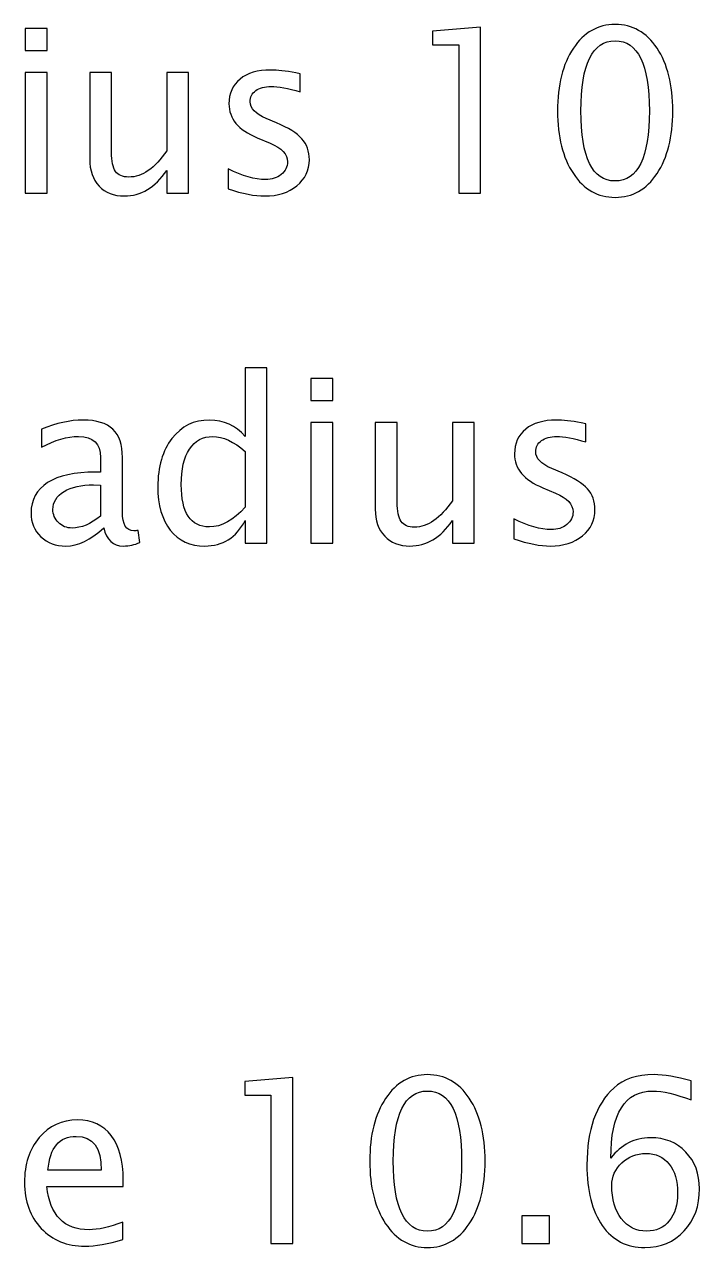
# Model space of a CAD drawing. Header units: centimetres. Extents: x -42.9 to 42.9, y -9 to 28.7.
# Drawn here: x 1.5 to 4.63, y -8.78 to -3.1 of the extents above; entities that cross this region are included whole.
import ezdxf

# ---------------------------------------------------------------- set-up
doc = ezdxf.new("R2010")
doc.units = ezdxf.units.CM
doc.header["$MEASUREMENT"] = 0
doc.layers.add('Layer 1', color=7, linetype='Continuous')

msp = doc.modelspace()

# ---------------------------------------------------------------- linework, layer by layer
at = {"layer": 'Layer 1'}
for points, knots in [([(1.50176, -3.21963), (1.50176, -3.21963), (1.50176, -3.11803), (1.50176, -3.11803), (1.50176, -3.11803), (1.50176, -3.11803), (1.60336, -3.11803), (1.60336, -3.11803), (1.60336, -3.11803), (1.60336, -3.11803), (1.60336, -3.21963), (1.60336, -3.21963), (1.60336, -3.21963), (1.60336, -3.21963), (1.50176, -3.21963), (1.50176, -3.21963)], [0, 0, 0, 0, 0.2, 0.2, 0.2, 0.2, 0.4, 0.4, 0.4, 0.4, 0.6, 0.6, 0.6, 0.6, 1, 1, 1, 1]), ([(3.51453, -3.8832), (3.51453, -3.8832), (3.51453, -3.19423), (3.51453, -3.19423), (3.51453, -3.19423), (3.51453, -3.19423), (3.39282, -3.19423), (3.39282, -3.19423), (3.39282, -3.19423), (3.39282, -3.19423), (3.39282, -3.13073), (3.39282, -3.13073), (3.39282, -3.13073), (3.39282, -3.13073), (3.61613, -3.11168), (3.61613, -3.11168), (3.61613, -3.11168), (3.61613, -3.11168), (3.61613, -3.8832), (3.61613, -3.8832), (3.61613, -3.8832), (3.61613, -3.8832), (3.51453, -3.8832), (3.51453, -3.8832)], [0, 0, 0, 0, 0.1428571, 0.1428571, 0.1428571, 0.1428571, 0.2857143, 0.2857143, 0.2857143, 0.2857143, 0.4285714, 0.4285714, 0.4285714, 0.4285714, 0.5714286, 0.5714286, 0.5714286, 0.5714286, 0.7142857, 0.7142857, 0.7142857, 0.7142857, 1, 1, 1, 1]), ([(4.2409, -3.90225), (4.16065, -3.90225), (4.09591, -3.86538), (4.04688, -3.79183), (4.04688, -3.79183), (3.99766, -3.71828), (3.97314, -3.62126), (3.97314, -3.50061), (3.97314, -3.50061), (3.97314, -3.37996), (3.99766, -3.28295), (4.04688, -3.2094), (4.04688, -3.2094), (4.09591, -3.13584), (4.16065, -3.09898), (4.2409, -3.09898), (4.2409, -3.09898), (4.32151, -3.09898), (4.38625, -3.13567), (4.43528, -3.20904), (4.43528, -3.20904), (4.48414, -3.28242), (4.50866, -3.37961), (4.50866, -3.50061), (4.50866, -3.50061), (4.50866, -3.62126), (4.48414, -3.71828), (4.43528, -3.79183), (4.43528, -3.79183), (4.38625, -3.86538), (4.32151, -3.90225), (4.2409, -3.90225)], [0, 0, 0, 0, 0.1111111, 0.1111111, 0.1111111, 0.1111111, 0.2222222, 0.2222222, 0.2222222, 0.2222222, 0.3333333, 0.3333333, 0.3333333, 0.3333333, 0.4444444, 0.4444444, 0.4444444, 0.4444444, 0.5555556, 0.5555556, 0.5555556, 0.5555556, 0.6666667, 0.6666667, 0.6666667, 0.6666667, 0.7777778, 0.7777778, 0.7777778, 0.7777778, 1, 1, 1, 1]), ([(4.24073, -3.82605), (4.34674, -3.82605), (4.39965, -3.71757), (4.39965, -3.50061), (4.39965, -3.50061), (4.39965, -3.28366), (4.34674, -3.17518), (4.24073, -3.17518), (4.24073, -3.17518), (4.13507, -3.17518), (4.08215, -3.28366), (4.08215, -3.50061), (4.08215, -3.50061), (4.08215, -3.71757), (4.13507, -3.82605), (4.24073, -3.82605)], [0, 0, 0, 0, 0.2, 0.2, 0.2, 0.2, 0.4, 0.4, 0.4, 0.4, 0.6, 0.6, 0.6, 0.6, 1, 1, 1, 1]), ([(1.50176, -3.8832), (1.50176, -3.8832), (1.50176, -3.32229), (1.50176, -3.32229), (1.50176, -3.32229), (1.50176, -3.32229), (1.60336, -3.32229), (1.60336, -3.32229), (1.60336, -3.32229), (1.60336, -3.32229), (1.60336, -3.8832), (1.60336, -3.8832), (1.60336, -3.8832), (1.60336, -3.8832), (1.50176, -3.8832), (1.50176, -3.8832)], [0, 0, 0, 0, 0.2, 0.2, 0.2, 0.2, 0.4, 0.4, 0.4, 0.4, 0.6, 0.6, 0.6, 0.6, 1, 1, 1, 1]), ([(2.15899, -3.8832), (2.15899, -3.8832), (2.15899, -3.77772), (2.15899, -3.77772), (2.15899, -3.77772), (2.10483, -3.85657), (2.03904, -3.8959), (1.96178, -3.8959), (1.96178, -3.8959), (1.91275, -3.8959), (1.87377, -3.88055), (1.84484, -3.84969), (1.84484, -3.84969), (1.81573, -3.81882), (1.80127, -3.77737), (1.80127, -3.72498), (1.80127, -3.72498), (1.80127, -3.72498), (1.80127, -3.32229), (1.80127, -3.32229), (1.80127, -3.32229), (1.80127, -3.32229), (1.90287, -3.32229), (1.90287, -3.32229), (1.90287, -3.32229), (1.90287, -3.32229), (1.90287, -3.69182), (1.90287, -3.69182), (1.90287, -3.69182), (1.90287, -3.73398), (1.90904, -3.76379), (1.92121, -3.78142), (1.92121, -3.78142), (1.93356, -3.79924), (1.95402, -3.80806), (1.98277, -3.80806), (1.98277, -3.80806), (2.04486, -3.80806), (2.10378, -3.76731), (2.15899, -3.68565), (2.15899, -3.68565), (2.15899, -3.68565), (2.15899, -3.32229), (2.15899, -3.32229), (2.15899, -3.32229), (2.15899, -3.32229), (2.26058, -3.32229), (2.26058, -3.32229), (2.26058, -3.32229), (2.26058, -3.32229), (2.26058, -3.8832), (2.26058, -3.8832), (2.26058, -3.8832), (2.26058, -3.8832), (2.15899, -3.8832), (2.15899, -3.8832)], [0, 0, 0, 0, 0.0666667, 0.0666667, 0.0666667, 0.0666667, 0.1333333, 0.1333333, 0.1333333, 0.1333333, 0.2, 0.2, 0.2, 0.2, 0.2666667, 0.2666667, 0.2666667, 0.2666667, 0.3333333, 0.3333333, 0.3333333, 0.3333333, 0.4, 0.4, 0.4, 0.4, 0.4666667, 0.4666667, 0.4666667, 0.4666667, 0.5333333, 0.5333333, 0.5333333, 0.5333333, 0.6, 0.6, 0.6, 0.6, 0.6666667, 0.6666667, 0.6666667, 0.6666667, 0.7333333, 0.7333333, 0.7333333, 0.7333333, 0.8, 0.8, 0.8, 0.8, 0.8666667, 0.8666667, 0.8666667, 0.8666667, 1, 1, 1, 1]), ([(2.44438, -3.86309), (2.44438, -3.86309), (2.44438, -3.76996), (2.44438, -3.76996), (2.44438, -3.76996), (2.51088, -3.80312), (2.56856, -3.8197), (2.61777, -3.8197), (2.61777, -3.8197), (2.64705, -3.8197), (2.67139, -3.81176), (2.69062, -3.79589), (2.69062, -3.79589), (2.70985, -3.78019), (2.71955, -3.76043), (2.71955, -3.73662), (2.71955, -3.73662), (2.71955, -3.70187), (2.69256, -3.67312), (2.63858, -3.65037), (2.63858, -3.65037), (2.63858, -3.65037), (2.57914, -3.62514), (2.57914, -3.62514), (2.57914, -3.62514), (2.49148, -3.58881), (2.44756, -3.53624), (2.44756, -3.46798), (2.44756, -3.46798), (2.44756, -3.41912), (2.46484, -3.38067), (2.49941, -3.35262), (2.49941, -3.35262), (2.53399, -3.32458), (2.58144, -3.31064), (2.64158, -3.31064), (2.64158, -3.31064), (2.6728, -3.31064), (2.71161, -3.31488), (2.75765, -3.32352), (2.75765, -3.32352), (2.75765, -3.32352), (2.77881, -3.32758), (2.77881, -3.32758), (2.77881, -3.32758), (2.77881, -3.32758), (2.77881, -3.41224), (2.77881, -3.41224), (2.77881, -3.41224), (2.72219, -3.39531), (2.67704, -3.38684), (2.64335, -3.38684), (2.64335, -3.38684), (2.61371, -3.38684), (2.59025, -3.39337), (2.57244, -3.40625), (2.57244, -3.40625), (2.5548, -3.41912), (2.54598, -3.43641), (2.54598, -3.4581), (2.54598, -3.4581), (2.54598, -3.48862), (2.57068, -3.51455), (2.62024, -3.53554), (2.62024, -3.53554), (2.62024, -3.53554), (2.6691, -3.55618), (2.6691, -3.55618), (2.6691, -3.55618), (2.72449, -3.57946), (2.76364, -3.60415), (2.78657, -3.63008), (2.78657, -3.63008), (2.80968, -3.65601), (2.82115, -3.68847), (2.82115, -3.72727), (2.82115, -3.72727), (2.82115, -3.77649), (2.80174, -3.81688), (2.76276, -3.84845), (2.76276, -3.84845), (2.72396, -3.88003), (2.67422, -3.8959), (2.61371, -3.8959), (2.61371, -3.8959), (2.56715, -3.8959), (2.51088, -3.88496), (2.44438, -3.86309)], [0, 0, 0, 0, 0.0434783, 0.0434783, 0.0434783, 0.0434783, 0.0869565, 0.0869565, 0.0869565, 0.0869565, 0.1304348, 0.1304348, 0.1304348, 0.1304348, 0.173913, 0.173913, 0.173913, 0.173913, 0.2173913, 0.2173913, 0.2173913, 0.2173913, 0.2608696, 0.2608696, 0.2608696, 0.2608696, 0.3043478, 0.3043478, 0.3043478, 0.3043478, 0.3478261, 0.3478261, 0.3478261, 0.3478261, 0.3913043, 0.3913043, 0.3913043, 0.3913043, 0.4347826, 0.4347826, 0.4347826, 0.4347826, 0.4782609, 0.4782609, 0.4782609, 0.4782609, 0.5217391, 0.5217391, 0.5217391, 0.5217391, 0.5652174, 0.5652174, 0.5652174, 0.5652174, 0.6086957, 0.6086957, 0.6086957, 0.6086957, 0.6521739, 0.6521739, 0.6521739, 0.6521739, 0.6956522, 0.6956522, 0.6956522, 0.6956522, 0.7391304, 0.7391304, 0.7391304, 0.7391304, 0.7826087, 0.7826087, 0.7826087, 0.7826087, 0.826087, 0.826087, 0.826087, 0.826087, 0.8695652, 0.8695652, 0.8695652, 0.8695652, 0.9130435, 0.9130435, 0.9130435, 0.9130435, 1, 1, 1, 1]), ([(2.5227, -5.50951), (2.5227, -5.50951), (2.5227, -5.40421), (2.5227, -5.40421), (2.5227, -5.40421), (2.48125, -5.48288), (2.41881, -5.52221), (2.33538, -5.52221), (2.33538, -5.52221), (2.26764, -5.52221), (2.21437, -5.49769), (2.17557, -5.44848), (2.17557, -5.44848), (2.13676, -5.39927), (2.11736, -5.33206), (2.11736, -5.24687), (2.11736, -5.24687), (2.11736, -5.15373), (2.13941, -5.07877), (2.18333, -5.02197), (2.18333, -5.02197), (2.22743, -4.96535), (2.28528, -4.93695), (2.35707, -4.93695), (2.35707, -4.93695), (2.42357, -4.93695), (2.47896, -4.96235), (2.5227, -5.01333), (2.5227, -5.01333), (2.5227, -5.01333), (2.5227, -4.69354), (2.5227, -4.69354), (2.5227, -4.69354), (2.5227, -4.69354), (2.6243, -4.69354), (2.6243, -4.69354), (2.6243, -4.69354), (2.6243, -4.69354), (2.6243, -5.50951), (2.6243, -5.50951), (2.6243, -5.50951), (2.6243, -5.50951), (2.5227, -5.50951), (2.5227, -5.50951)], [0, 0, 0, 0, 0.0833333, 0.0833333, 0.0833333, 0.0833333, 0.1666667, 0.1666667, 0.1666667, 0.1666667, 0.25, 0.25, 0.25, 0.25, 0.3333333, 0.3333333, 0.3333333, 0.3333333, 0.4166667, 0.4166667, 0.4166667, 0.4166667, 0.5, 0.5, 0.5, 0.5, 0.5833333, 0.5833333, 0.5833333, 0.5833333, 0.6666667, 0.6666667, 0.6666667, 0.6666667, 0.75, 0.75, 0.75, 0.75, 0.8333333, 0.8333333, 0.8333333, 0.8333333, 1, 1, 1, 1]), ([(2.82785, -4.84594), (2.82785, -4.84594), (2.82785, -4.74434), (2.82785, -4.74434), (2.82785, -4.74434), (2.82785, -4.74434), (2.92945, -4.74434), (2.92945, -4.74434), (2.92945, -4.74434), (2.92945, -4.74434), (2.92945, -4.84594), (2.92945, -4.84594), (2.92945, -4.84594), (2.92945, -4.84594), (2.82785, -4.84594), (2.82785, -4.84594)], [0, 0, 0, 0, 0.2, 0.2, 0.2, 0.2, 0.4, 0.4, 0.4, 0.4, 0.6, 0.6, 0.6, 0.6, 1, 1, 1, 1]), ([(1.86654, -5.43807), (1.80551, -5.49416), (1.74677, -5.52221), (1.69033, -5.52221), (1.69033, -5.52221), (1.64394, -5.52221), (1.60531, -5.50775), (1.57479, -5.47864), (1.57479, -5.47864), (1.5441, -5.44954), (1.52876, -5.41285), (1.52876, -5.36858), (1.52876, -5.36858), (1.52876, -5.30737), (1.55451, -5.26027), (1.60601, -5.22747), (1.60601, -5.22747), (1.65752, -5.19466), (1.73143, -5.17825), (1.82773, -5.17825), (1.82773, -5.17825), (1.82773, -5.17825), (1.85155, -5.17825), (1.85155, -5.17825), (1.85155, -5.17825), (1.85155, -5.17825), (1.85155, -5.1107), (1.85155, -5.1107), (1.85155, -5.1107), (1.85155, -5.04561), (1.81768, -5.01315), (1.74977, -5.01315), (1.74977, -5.01315), (1.69721, -5.01315), (1.6397, -5.02973), (1.57744, -5.06289), (1.57744, -5.06289), (1.57744, -5.06289), (1.57744, -4.97929), (1.57744, -4.97929), (1.57744, -4.97929), (1.64588, -4.95106), (1.71044, -4.93695), (1.77094, -4.93695), (1.77094, -4.93695), (1.8332, -4.93695), (1.87924, -4.95106), (1.9087, -4.97946), (1.9087, -4.97946), (1.93833, -5.00786), (1.95315, -5.05161), (1.95315, -5.1107), (1.95315, -5.1107), (1.95315, -5.1107), (1.95315, -5.36417), (1.95315, -5.36417), (1.95315, -5.36417), (1.95315, -5.4222), (1.97096, -5.4513), (2.00677, -5.4513), (2.00677, -5.4513), (2.01118, -5.4513), (2.0177, -5.4506), (2.02635, -5.44919), (2.02635, -5.44919), (2.02635, -5.44919), (2.03358, -5.50563), (2.03358, -5.50563), (2.03358, -5.50563), (2.01047, -5.51674), (1.98507, -5.52221), (1.9572, -5.52221), (1.9572, -5.52221), (1.90976, -5.52221), (1.87959, -5.49416), (1.86654, -5.43807)], [0, 0, 0, 0, 0.05, 0.05, 0.05, 0.05, 0.1, 0.1, 0.1, 0.1, 0.15, 0.15, 0.15, 0.15, 0.2, 0.2, 0.2, 0.2, 0.25, 0.25, 0.25, 0.25, 0.3, 0.3, 0.3, 0.3, 0.35, 0.35, 0.35, 0.35, 0.4, 0.4, 0.4, 0.4, 0.45, 0.45, 0.45, 0.45, 0.5, 0.5, 0.5, 0.5, 0.55, 0.55, 0.55, 0.55, 0.6, 0.6, 0.6, 0.6, 0.65, 0.65, 0.65, 0.65, 0.7, 0.7, 0.7, 0.7, 0.75, 0.75, 0.75, 0.75, 0.8, 0.8, 0.8, 0.8, 0.85, 0.85, 0.85, 0.85, 0.9, 0.9, 0.9, 0.9, 1, 1, 1, 1]), ([(3.77047, -5.4894), (3.77047, -5.4894), (3.77047, -5.39627), (3.77047, -5.39627), (3.77047, -5.39627), (3.83697, -5.42943), (3.89465, -5.44601), (3.94386, -5.44601), (3.94386, -5.44601), (3.97314, -5.44601), (3.99748, -5.43807), (4.01671, -5.4222), (4.01671, -5.4222), (4.03594, -5.4065), (4.04564, -5.38674), (4.04564, -5.36293), (4.04564, -5.36293), (4.04564, -5.32818), (4.01865, -5.29943), (3.96467, -5.27668), (3.96467, -5.27668), (3.96467, -5.27668), (3.90523, -5.25145), (3.90523, -5.25145), (3.90523, -5.25145), (3.81757, -5.21512), (3.77365, -5.16255), (3.77365, -5.09429), (3.77365, -5.09429), (3.77365, -5.04543), (3.79093, -5.00698), (3.8255, -4.97893), (3.8255, -4.97893), (3.86008, -4.95089), (3.90753, -4.93695), (3.96767, -4.93695), (3.96767, -4.93695), (3.99889, -4.93695), (4.0377, -4.94119), (4.08374, -4.94983), (4.08374, -4.94983), (4.08374, -4.94983), (4.1049, -4.95389), (4.1049, -4.95389), (4.1049, -4.95389), (4.1049, -4.95389), (4.1049, -5.03855), (4.1049, -5.03855), (4.1049, -5.03855), (4.04828, -5.02162), (4.00313, -5.01315), (3.96944, -5.01315), (3.96944, -5.01315), (3.9398, -5.01315), (3.91634, -5.01968), (3.89853, -5.03256), (3.89853, -5.03256), (3.88089, -5.04543), (3.87207, -5.06272), (3.87207, -5.08441), (3.87207, -5.08441), (3.87207, -5.11493), (3.89677, -5.14086), (3.94633, -5.16185), (3.94633, -5.16185), (3.94633, -5.16185), (3.99519, -5.18249), (3.99519, -5.18249), (3.99519, -5.18249), (4.05058, -5.20577), (4.08973, -5.23046), (4.11266, -5.25639), (4.11266, -5.25639), (4.13577, -5.28232), (4.14724, -5.31478), (4.14724, -5.35358), (4.14724, -5.35358), (4.14724, -5.4028), (4.12783, -5.44319), (4.08885, -5.47476), (4.08885, -5.47476), (4.05005, -5.50634), (4.00031, -5.52221), (3.9398, -5.52221), (3.9398, -5.52221), (3.89324, -5.52221), (3.83697, -5.51127), (3.77047, -5.4894)], [0, 0, 0, 0, 0.0434783, 0.0434783, 0.0434783, 0.0434783, 0.0869565, 0.0869565, 0.0869565, 0.0869565, 0.1304348, 0.1304348, 0.1304348, 0.1304348, 0.173913, 0.173913, 0.173913, 0.173913, 0.2173913, 0.2173913, 0.2173913, 0.2173913, 0.2608696, 0.2608696, 0.2608696, 0.2608696, 0.3043478, 0.3043478, 0.3043478, 0.3043478, 0.3478261, 0.3478261, 0.3478261, 0.3478261, 0.3913043, 0.3913043, 0.3913043, 0.3913043, 0.4347826, 0.4347826, 0.4347826, 0.4347826, 0.4782609, 0.4782609, 0.4782609, 0.4782609, 0.5217391, 0.5217391, 0.5217391, 0.5217391, 0.5652174, 0.5652174, 0.5652174, 0.5652174, 0.6086957, 0.6086957, 0.6086957, 0.6086957, 0.6521739, 0.6521739, 0.6521739, 0.6521739, 0.6956522, 0.6956522, 0.6956522, 0.6956522, 0.7391304, 0.7391304, 0.7391304, 0.7391304, 0.7826087, 0.7826087, 0.7826087, 0.7826087, 0.826087, 0.826087, 0.826087, 0.826087, 0.8695652, 0.8695652, 0.8695652, 0.8695652, 0.9130435, 0.9130435, 0.9130435, 0.9130435, 1, 1, 1, 1]), ([(2.82785, -5.50951), (2.82785, -5.50951), (2.82785, -4.9486), (2.82785, -4.9486), (2.82785, -4.9486), (2.82785, -4.9486), (2.92945, -4.9486), (2.92945, -4.9486), (2.92945, -4.9486), (2.92945, -4.9486), (2.92945, -5.50951), (2.92945, -5.50951), (2.92945, -5.50951), (2.92945, -5.50951), (2.82785, -5.50951), (2.82785, -5.50951)], [0, 0, 0, 0, 0.2, 0.2, 0.2, 0.2, 0.4, 0.4, 0.4, 0.4, 0.6, 0.6, 0.6, 0.6, 1, 1, 1, 1]), ([(3.48508, -5.50951), (3.48508, -5.50951), (3.48508, -5.40403), (3.48508, -5.40403), (3.48508, -5.40403), (3.43092, -5.48288), (3.36513, -5.52221), (3.28787, -5.52221), (3.28787, -5.52221), (3.23884, -5.52221), (3.19986, -5.50686), (3.17093, -5.476), (3.17093, -5.476), (3.14182, -5.44513), (3.12736, -5.40368), (3.12736, -5.35129), (3.12736, -5.35129), (3.12736, -5.35129), (3.12736, -4.9486), (3.12736, -4.9486), (3.12736, -4.9486), (3.12736, -4.9486), (3.22896, -4.9486), (3.22896, -4.9486), (3.22896, -4.9486), (3.22896, -4.9486), (3.22896, -5.31813), (3.22896, -5.31813), (3.22896, -5.31813), (3.22896, -5.36029), (3.23513, -5.3901), (3.2473, -5.40773), (3.2473, -5.40773), (3.25965, -5.42555), (3.28011, -5.43437), (3.30886, -5.43437), (3.30886, -5.43437), (3.37095, -5.43437), (3.42987, -5.39362), (3.48508, -5.31196), (3.48508, -5.31196), (3.48508, -5.31196), (3.48508, -4.9486), (3.48508, -4.9486), (3.48508, -4.9486), (3.48508, -4.9486), (3.58667, -4.9486), (3.58667, -4.9486), (3.58667, -4.9486), (3.58667, -4.9486), (3.58667, -5.50951), (3.58667, -5.50951), (3.58667, -5.50951), (3.58667, -5.50951), (3.48508, -5.50951), (3.48508, -5.50951)], [0, 0, 0, 0, 0.0666667, 0.0666667, 0.0666667, 0.0666667, 0.1333333, 0.1333333, 0.1333333, 0.1333333, 0.2, 0.2, 0.2, 0.2, 0.2666667, 0.2666667, 0.2666667, 0.2666667, 0.3333333, 0.3333333, 0.3333333, 0.3333333, 0.4, 0.4, 0.4, 0.4, 0.4666667, 0.4666667, 0.4666667, 0.4666667, 0.5333333, 0.5333333, 0.5333333, 0.5333333, 0.6, 0.6, 0.6, 0.6, 0.6666667, 0.6666667, 0.6666667, 0.6666667, 0.7333333, 0.7333333, 0.7333333, 0.7333333, 0.8, 0.8, 0.8, 0.8, 0.8666667, 0.8666667, 0.8666667, 0.8666667, 1, 1, 1, 1]), ([(2.5227, -5.08283), (2.46996, -5.03644), (2.42004, -5.01315), (2.37277, -5.01315), (2.37277, -5.01315), (2.3262, -5.01315), (2.29022, -5.03256), (2.26464, -5.07154), (2.26464, -5.07154), (2.23907, -5.11034), (2.22637, -5.16538), (2.22637, -5.23664), (2.22637, -5.23664), (2.22637, -5.36769), (2.26976, -5.43331), (2.35672, -5.43331), (2.35672, -5.43331), (2.41316, -5.43331), (2.46855, -5.40244), (2.5227, -5.34088), (2.5227, -5.34088), (2.5227, -5.34088), (2.5227, -5.08283), (2.5227, -5.08283)], [0, 0, 0, 0, 0.1428571, 0.1428571, 0.1428571, 0.1428571, 0.2857143, 0.2857143, 0.2857143, 0.2857143, 0.4285714, 0.4285714, 0.4285714, 0.4285714, 0.5714286, 0.5714286, 0.5714286, 0.5714286, 0.7142857, 0.7142857, 0.7142857, 0.7142857, 1, 1, 1, 1]), ([(1.85155, -5.38269), (1.85155, -5.38269), (1.85155, -5.23858), (1.85155, -5.23858), (1.85155, -5.23858), (1.85155, -5.23858), (1.81892, -5.23752), (1.81892, -5.23752), (1.81892, -5.23752), (1.76247, -5.23752), (1.71696, -5.24793), (1.68221, -5.26874), (1.68221, -5.26874), (1.64764, -5.28973), (1.63036, -5.31742), (1.63036, -5.352), (1.63036, -5.352), (1.63036, -5.37616), (1.639, -5.39662), (1.65611, -5.41338), (1.65611, -5.41338), (1.67339, -5.43014), (1.69439, -5.4386), (1.71926, -5.4386), (1.71926, -5.4386), (1.76159, -5.4386), (1.80569, -5.4199), (1.85155, -5.38269)], [0, 0, 0, 0, 0.125, 0.125, 0.125, 0.125, 0.25, 0.25, 0.25, 0.25, 0.375, 0.375, 0.375, 0.375, 0.5, 0.5, 0.5, 0.5, 0.625, 0.625, 0.625, 0.625, 0.75, 0.75, 0.75, 0.75, 1, 1, 1, 1]), ([(2.64301, -8.76213), (2.64301, -8.76213), (2.64301, -8.07316), (2.64301, -8.07316), (2.64301, -8.07316), (2.64301, -8.07316), (2.5213, -8.07316), (2.5213, -8.07316), (2.5213, -8.07316), (2.5213, -8.07316), (2.5213, -8.00966), (2.5213, -8.00966), (2.5213, -8.00966), (2.5213, -8.00966), (2.74461, -7.99061), (2.74461, -7.99061), (2.74461, -7.99061), (2.74461, -7.99061), (2.74461, -8.76213), (2.74461, -8.76213), (2.74461, -8.76213), (2.74461, -8.76213), (2.64301, -8.76213), (2.64301, -8.76213)], [0, 0, 0, 0, 0.1428571, 0.1428571, 0.1428571, 0.1428571, 0.2857143, 0.2857143, 0.2857143, 0.2857143, 0.4285714, 0.4285714, 0.4285714, 0.4285714, 0.5714286, 0.5714286, 0.5714286, 0.5714286, 0.7142857, 0.7142857, 0.7142857, 0.7142857, 1, 1, 1, 1]), ([(3.36938, -8.78118), (3.28913, -8.78118), (3.22439, -8.74431), (3.17536, -8.67076), (3.17536, -8.67076), (3.12614, -8.59721), (3.10162, -8.50019), (3.10162, -8.37954), (3.10162, -8.37954), (3.10162, -8.25889), (3.12614, -8.16188), (3.17536, -8.08833), (3.17536, -8.08833), (3.22439, -8.01477), (3.28913, -7.97791), (3.36938, -7.97791), (3.36938, -7.97791), (3.44999, -7.97791), (3.51473, -8.0146), (3.56376, -8.08797), (3.56376, -8.08797), (3.61262, -8.16135), (3.63714, -8.25854), (3.63714, -8.37954), (3.63714, -8.37954), (3.63714, -8.50019), (3.61262, -8.59721), (3.56376, -8.67076), (3.56376, -8.67076), (3.51473, -8.74431), (3.44999, -8.78118), (3.36938, -8.78118)], [0, 0, 0, 0, 0.1111111, 0.1111111, 0.1111111, 0.1111111, 0.2222222, 0.2222222, 0.2222222, 0.2222222, 0.3333333, 0.3333333, 0.3333333, 0.3333333, 0.4444444, 0.4444444, 0.4444444, 0.4444444, 0.5555556, 0.5555556, 0.5555556, 0.5555556, 0.6666667, 0.6666667, 0.6666667, 0.6666667, 0.7777778, 0.7777778, 0.7777778, 0.7777778, 1, 1, 1, 1]), ([(4.22099, -8.36561), (4.26968, -8.30264), (4.33088, -8.27106), (4.40461, -8.27106), (4.40461, -8.27106), (4.47146, -8.27106), (4.52614, -8.29311), (4.56883, -8.33739), (4.56883, -8.33739), (4.61134, -8.38166), (4.63268, -8.43846), (4.63268, -8.50778), (4.63268, -8.50778), (4.63268, -8.58733), (4.60887, -8.65277), (4.56107, -8.7041), (4.56107, -8.7041), (4.51327, -8.75543), (4.45259, -8.78118), (4.37868, -8.78118), (4.37868, -8.78118), (4.29472, -8.78118), (4.22875, -8.74714), (4.18131, -8.67923), (4.18131, -8.67923), (4.13368, -8.61114), (4.10987, -8.51695), (4.10987, -8.39683), (4.10987, -8.39683), (4.10987, -8.23491), (4.1515, -8.1162), (4.23457, -8.04035), (4.23457, -8.04035), (4.27973, -7.99872), (4.34217, -7.97791), (4.42172, -7.97791), (4.42172, -7.97791), (4.46794, -7.97791), (4.52526, -7.98743), (4.59352, -8.00648), (4.59352, -8.00648), (4.59352, -8.00648), (4.59352, -8.09538), (4.59352, -8.09538), (4.59352, -8.09538), (4.52138, -8.06787), (4.46212, -8.05411), (4.41555, -8.05411), (4.41555, -8.05411), (4.2859, -8.05411), (4.22099, -8.158), (4.22099, -8.36561)], [0, 0, 0, 0, 0.0714286, 0.0714286, 0.0714286, 0.0714286, 0.1428571, 0.1428571, 0.1428571, 0.1428571, 0.2142857, 0.2142857, 0.2142857, 0.2142857, 0.2857143, 0.2857143, 0.2857143, 0.2857143, 0.3571429, 0.3571429, 0.3571429, 0.3571429, 0.4285714, 0.4285714, 0.4285714, 0.4285714, 0.5, 0.5, 0.5, 0.5, 0.5714286, 0.5714286, 0.5714286, 0.5714286, 0.6428571, 0.6428571, 0.6428571, 0.6428571, 0.7142857, 0.7142857, 0.7142857, 0.7142857, 0.7857143, 0.7857143, 0.7857143, 0.7857143, 0.8571429, 0.8571429, 0.8571429, 0.8571429, 1, 1, 1, 1]), ([(3.36921, -8.70498), (3.47522, -8.70498), (3.52813, -8.5965), (3.52813, -8.37954), (3.52813, -8.37954), (3.52813, -8.16259), (3.47522, -8.05411), (3.36921, -8.05411), (3.36921, -8.05411), (3.26355, -8.05411), (3.21063, -8.16259), (3.21063, -8.37954), (3.21063, -8.37954), (3.21063, -8.5965), (3.26355, -8.70498), (3.36921, -8.70498)], [0, 0, 0, 0, 0.2, 0.2, 0.2, 0.2, 0.4, 0.4, 0.4, 0.4, 0.6, 0.6, 0.6, 0.6, 1, 1, 1, 1]), ([(1.95456, -8.74414), (1.8863, -8.7646), (1.82791, -8.77483), (1.77923, -8.77483), (1.77923, -8.77483), (1.69615, -8.77483), (1.62859, -8.74731), (1.57656, -8.69246), (1.57656, -8.69246), (1.52453, -8.6376), (1.49842, -8.56652), (1.49842, -8.47903), (1.49842, -8.47903), (1.49842, -8.39418), (1.52135, -8.32451), (1.56739, -8.27001), (1.56739, -8.27001), (1.61343, -8.21568), (1.67234, -8.18852), (1.74413, -8.18852), (1.74413, -8.18852), (1.81204, -8.18852), (1.8646, -8.21268), (1.90164, -8.26101), (1.90164, -8.26101), (1.93869, -8.30934), (1.95721, -8.37778), (1.95721, -8.4665), (1.95721, -8.4665), (1.95721, -8.4665), (1.95668, -8.49755), (1.95668, -8.49755), (1.95668, -8.49755), (1.95668, -8.49755), (1.60214, -8.49755), (1.60214, -8.49755), (1.60214, -8.49755), (1.61695, -8.6316), (1.68239, -8.69863), (1.79828, -8.69863), (1.79828, -8.69863), (1.84079, -8.69863), (1.89282, -8.68664), (1.95456, -8.66265), (1.95456, -8.66265), (1.95456, -8.66265), (1.95456, -8.74414), (1.95456, -8.74414)], [0, 0, 0, 0, 0.0769231, 0.0769231, 0.0769231, 0.0769231, 0.1538462, 0.1538462, 0.1538462, 0.1538462, 0.2307692, 0.2307692, 0.2307692, 0.2307692, 0.3076923, 0.3076923, 0.3076923, 0.3076923, 0.3846154, 0.3846154, 0.3846154, 0.3846154, 0.4615385, 0.4615385, 0.4615385, 0.4615385, 0.5384615, 0.5384615, 0.5384615, 0.5384615, 0.6153846, 0.6153846, 0.6153846, 0.6153846, 0.6923077, 0.6923077, 0.6923077, 0.6923077, 0.7692308, 0.7692308, 0.7692308, 0.7692308, 0.8461538, 0.8461538, 0.8461538, 0.8461538, 1, 1, 1, 1]), ([(1.60743, -8.42135), (1.60743, -8.42135), (1.85508, -8.42135), (1.85508, -8.42135), (1.85508, -8.42135), (1.85508, -8.31693), (1.8161, -8.26471), (1.73831, -8.26471), (1.73831, -8.26471), (1.65999, -8.26471), (1.61642, -8.31693), (1.60743, -8.42135)], [0, 0, 0, 0, 0.25, 0.25, 0.25, 0.25, 0.5, 0.5, 0.5, 0.5, 1, 1, 1, 1]), ([(4.53108, -8.52789), (4.53108, -8.47127), (4.51803, -8.42646), (4.49175, -8.39348), (4.49175, -8.39348), (4.46547, -8.36049), (4.42948, -8.34409), (4.3838, -8.34409), (4.3838, -8.34409), (4.34023, -8.34409), (4.30301, -8.35855), (4.27197, -8.38766), (4.27197, -8.38766), (4.24075, -8.41659), (4.22523, -8.45151), (4.22523, -8.49226), (4.22523, -8.49226), (4.22523, -8.55646), (4.24004, -8.60797), (4.2695, -8.64677), (4.2695, -8.64677), (4.29913, -8.68558), (4.33829, -8.70498), (4.38697, -8.70498), (4.38697, -8.70498), (4.43125, -8.70498), (4.46635, -8.68911), (4.49228, -8.65736), (4.49228, -8.65736), (4.51821, -8.62561), (4.53108, -8.58239), (4.53108, -8.52789)], [0, 0, 0, 0, 0.1111111, 0.1111111, 0.1111111, 0.1111111, 0.2222222, 0.2222222, 0.2222222, 0.2222222, 0.3333333, 0.3333333, 0.3333333, 0.3333333, 0.4444444, 0.4444444, 0.4444444, 0.4444444, 0.5555556, 0.5555556, 0.5555556, 0.5555556, 0.6666667, 0.6666667, 0.6666667, 0.6666667, 0.7777778, 0.7777778, 0.7777778, 0.7777778, 1, 1, 1, 1]), ([(3.80789, -8.76213), (3.80789, -8.76213), (3.80789, -8.63407), (3.80789, -8.63407), (3.80789, -8.63407), (3.80789, -8.63407), (3.93594, -8.63407), (3.93594, -8.63407), (3.93594, -8.63407), (3.93594, -8.63407), (3.93594, -8.76213), (3.93594, -8.76213), (3.93594, -8.76213), (3.93594, -8.76213), (3.80789, -8.76213), (3.80789, -8.76213)], [0, 0, 0, 0, 0.2, 0.2, 0.2, 0.2, 0.4, 0.4, 0.4, 0.4, 0.6, 0.6, 0.6, 0.6, 1, 1, 1, 1])]:
    msp.add_open_spline(points, degree=3, knots=knots, dxfattribs=at)

doc.saveas('drawing.dxf')
